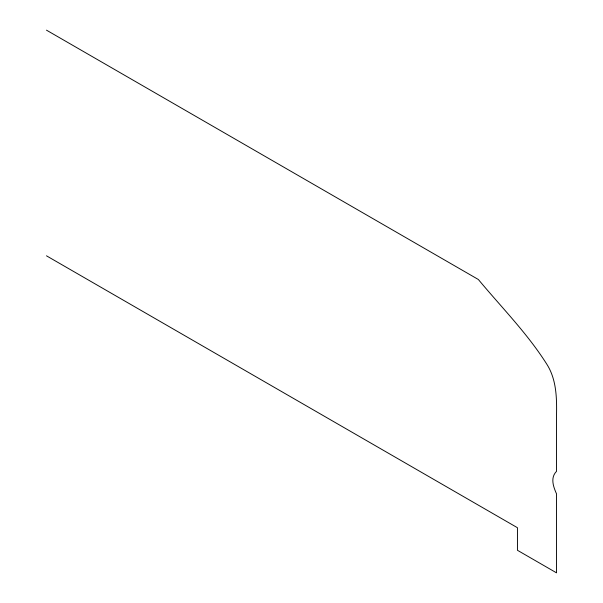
<?xml version="1.0" encoding="UTF-8"?>
<svg xmlns="http://www.w3.org/2000/svg" width="603" height="603" viewBox="0 0 603 603"><rect width="100%" height="100%" fill="white"/><g stroke="black" fill="none" stroke-linecap="round" stroke-linejoin="round"><path stroke-width="0.9" d="M46.469 30.15L478.36 279.498C501.515 307.357 527.331 333.384 546.755 364.114C556.418 379.204 556.855 397.581 556.531 414.887L556.531 471.305C550.117 477.787 553.358 486.719 556.531 493.872L556.531 572.85L517.442 550.283L517.442 527.715L46.469 255.808"/></g></svg>
